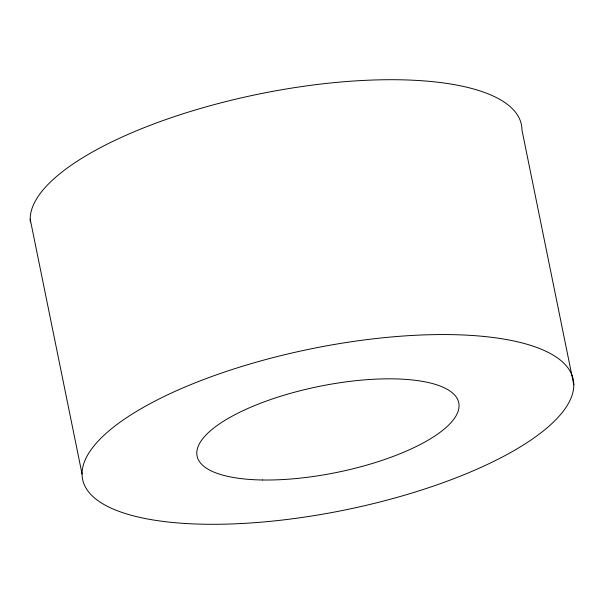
<?xml version="1.0" encoding="UTF-8"?>
<svg xmlns="http://www.w3.org/2000/svg" width="604" height="604" viewBox="0 0 604 604"><rect width="100%" height="100%" fill="white"/><g stroke="black" fill="none" stroke-linecap="round" stroke-linejoin="round"><path stroke-width="0.91" d="M573.8 384.823A250.35 82.333 -11.5 0 0 204.514 379.214A250.35 82.333 -11.5 0 0 205.466 524.242A250.35 82.333 -11.5 0 0 573.8 384.823L521.947 129.973A250.35 82.333 -11.5 0 0 271.536 91.582A250.35 82.333 -11.5 0 0 30.351 221.872M30.2 219.177L82.053 474.027M262.612 479.991A133.522 43.911 -11.5 0 0 459.055 405.639A133.522 43.911 -11.5 0 0 262.106 402.641A133.522 43.911 -11.5 0 0 262.612 479.991"/></g></svg>
